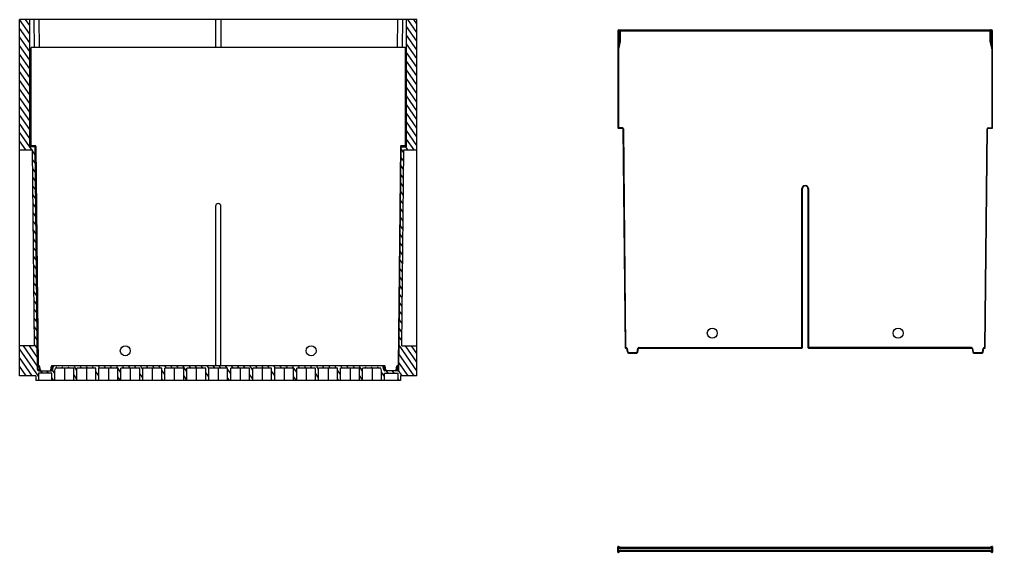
# Model space of a CAD drawing. Header units: millimetres. Extents: x 755 to 4153, y -2461 to -370.
# Drawn here: x 823 to 1802, y -2461 to -1925 of the extents above; entities that cross this region are included whole.
import ezdxf

# ---------------------------------------------------------------- set-up
doc = ezdxf.new("R2010")
doc.units = ezdxf.units.MM
doc.layers.add('02___PRT_ALL_AXES', color=7, linetype='Continuous')

msp = doc.modelspace()

# ---------------------------------------------------------------- hatches: boundary and pattern name
at = {"linetype": 'Continuous'}
h = msp.add_hatch(dxfattribs=at)
h.set_pattern_fill('DEFAULT__2', color=2, scale=5, angle=125, style=0, pattern_type=0)
h.set_pattern_definition([(125, (1516.0717, -2278.5494), (-4.09576, -2.867882), [])])
edge = h.paths.add_edge_path()
edge.add_line((1186.94, -2275.96), (1168.44, -2275.96))
edge.add_line((1168.44, -2288.46), (1168.44, -2275.96))
edge.add_line((1168.44, -2288.46), (1165.33, -2288.46))
edge.add_line((1165.33, -2288.46), (1165.33, -2275.96))
edge.add_line((1165.33, -2275.96), (1146.33, -2275.96))
edge.add_line((1146.33, -2288.46), (1146.33, -2275.96))
edge.add_line((1146.33, -2288.46), (1143.21, -2288.46))
edge.add_line((1143.21, -2288.46), (1143.21, -2275.96))
edge.add_line((1143.21, -2275.96), (1124.21, -2275.96))
edge.add_line((1124.21, -2288.46), (1124.21, -2275.96))
edge.add_line((1124.21, -2288.46), (1121.1, -2288.46))
edge.add_line((1121.1, -2288.46), (1121.1, -2275.96))
edge.add_line((1121.1, -2275.96), (1102.1, -2275.96))
edge.add_line((1102.1, -2288.46), (1102.1, -2275.96))
edge.add_line((1102.1, -2288.46), (1098.99, -2288.46))
edge.add_line((1098.99, -2288.46), (1098.99, -2275.96))
edge.add_line((1098.99, -2275.96), (1079.99, -2275.96))
edge.add_line((1079.99, -2288.46), (1079.99, -2275.96))
edge.add_line((1079.99, -2288.46), (1076.88, -2288.46))
edge.add_line((1076.88, -2288.46), (1076.88, -2275.96))
edge.add_line((1076.88, -2275.96), (1057.88, -2275.96))
edge.add_line((1057.88, -2288.46), (1057.88, -2275.96))
edge.add_line((1057.88, -2288.46), (1054.77, -2288.46))
edge.add_line((1054.77, -2288.46), (1054.77, -2275.96))
edge.add_line((1054.77, -2275.96), (1035.77, -2275.96))
edge.add_line((1035.77, -2288.46), (1035.77, -2275.96))
edge.add_line((1035.77, -2288.46), (1032.66, -2288.46))
edge.add_line((1032.66, -2288.46), (1032.66, -2275.96))
edge.add_line((1032.66, -2275.96), (1013.66, -2275.96))
edge.add_line((1013.66, -2288.46), (1013.66, -2275.96))
edge.add_line((1013.66, -2288.46), (1010.55, -2288.46))
edge.add_line((1010.55, -2288.46), (1010.55, -2275.96))
edge.add_line((1010.55, -2275.96), (991.55, -2275.96))
edge.add_line((991.55, -2288.46), (991.55, -2275.96))
edge.add_line((991.55, -2288.46), (988.44, -2288.46))
edge.add_line((988.44, -2288.46), (988.44, -2275.96))
edge.add_line((988.44, -2275.96), (969.44, -2275.96))
edge.add_line((969.44, -2288.46), (969.44, -2275.96))
edge.add_line((969.44, -2288.46), (966.33, -2288.46))
edge.add_line((966.33, -2288.46), (966.33, -2275.96))
edge.add_line((966.33, -2275.96), (947.33, -2275.96))
edge.add_line((947.33, -2288.46), (947.33, -2275.96))
edge.add_line((947.33, -2288.46), (944.21, -2288.46))
edge.add_line((944.21, -2288.46), (944.21, -2275.96))
edge.add_line((944.21, -2275.96), (925.21, -2275.96))
edge.add_line((925.21, -2288.46), (925.21, -2275.96))
edge.add_line((925.21, -2288.46), (922.1, -2288.46))
edge.add_line((922.1, -2288.46), (922.1, -2275.96))
edge.add_line((922.1, -2275.96), (903.1, -2275.96))
edge.add_line((903.1, -2288.46), (903.1, -2275.96))
edge.add_line((903.1, -2288.46), (899.99, -2288.46))
edge.add_line((899.99, -2288.46), (899.99, -2275.96))
edge.add_line((899.99, -2275.96), (880.99, -2275.96))
edge.add_line((880.99, -2288.46), (880.99, -2275.96))
edge.add_line((880.99, -2288.46), (877.88, -2288.46))
edge.add_line((877.88, -2288.46), (877.88, -2275.96))
edge.add_line((877.88, -2275.96), (859.38, -2275.96))
edge.add_line((858.88, -2278.54), (859.38, -2275.96))
edge.add_line((858.88, -2288.46), (858.88, -2278.54))
edge.add_line((858.88, -2288.46), (855.77, -2288.46))
edge.add_line((855.77, -2288.46), (855.77, -2280.96))
edge.add_line((855.77, -2280.96), (842.28, -2280.96))
edge.add_line((842.28, -2280.96), (842.28, -2288.46))
edge.add_line((842.28, -2288.46), (839.67, -2288.46))
edge.add_line((839.59, -2283.46), (839.67, -2288.46))
edge.add_line((839.59, -2283.46), (823.16, -2283.46))
edge.add_line((823.16, -2283.46), (823.16, -2253.46))
edge.add_line((838.42, -2253.46), (823.16, -2253.46))
edge.add_line((838.42, -2253.46), (836.31, -2056.46))
edge.add_line((823.16, -2056.46), (836.31, -2056.46))
edge.add_line((823.16, -2056.46), (823.16, -1925.46))
edge.add_line((833.66, -1925.46), (823.16, -1925.46))
edge.add_line((833.66, -2053.46), (833.66, -1925.46))
edge.add_line((839.03, -2053.46), (833.66, -2053.46))
edge.add_line((841.42, -2277.23), (839.03, -2053.46))
edge.add_arc((842.67, -2277.21), 1.25, 180.6128, 270)
edge.add_line((842.67, -2278.46), (855.43, -2278.46))
edge.add_arc((855.43, -2277.21), 1.25, 270, 349)
edge.add_line((856.66, -2277.45), (857.24, -2274.47))
edge.add_arc((858.46, -2274.71), 1.25, 90, 169)
edge.add_line((1187.85, -2273.46), (858.46, -2273.46))
edge.add_arc((1187.85, -2274.71), 1.25, 11, 90)
edge.add_line((1189.66, -2277.45), (1189.08, -2274.47))
edge.add_arc((1190.89, -2277.21), 1.25, 191, 270)
edge.add_line((1203.65, -2278.46), (1190.89, -2278.46))
edge.add_arc((1203.65, -2277.21), 1.25, 270, 359.3872)
edge.add_line((1204.9, -2277.23), (1207.29, -2053.46))
edge.add_line((1207.29, -2053.46), (1212.66, -2053.46))
edge.add_line((1212.66, -2053.46), (1212.66, -1925.46))
edge.add_line((1223.16, -1925.46), (1212.66, -1925.46))
edge.add_line((1223.16, -2056.46), (1223.16, -1925.46))
edge.add_line((1210.01, -2056.46), (1223.16, -2056.46))
edge.add_line((1207.9, -2253.46), (1210.01, -2056.46))
edge.add_line((1207.9, -2253.46), (1223.16, -2253.46))
edge.add_line((1223.16, -2283.46), (1223.16, -2253.46))
edge.add_line((1223.16, -2283.46), (1206.72, -2283.46))
edge.add_line((1206.72, -2283.46), (1206.65, -2288.46))
edge.add_line((1206.65, -2288.46), (1204.04, -2288.46))
edge.add_line((1204.04, -2280.96), (1204.04, -2288.46))
edge.add_line((1190.55, -2280.96), (1204.04, -2280.96))
edge.add_line((1190.55, -2288.46), (1190.55, -2280.96))
edge.add_line((1190.55, -2288.46), (1187.44, -2288.46))
edge.add_line((1187.44, -2288.46), (1187.44, -2278.54))
edge.add_line((1187.44, -2278.54), (1186.94, -2275.96))

# ---------------------------------------------------------------- linework, layer by layer
at = {"color": 7, "linetype": 'Continuous'}
for p, q in [((823.16, -2283.46), (823.16, -1925.46)), ((1223.16, -1925.46), (823.16, -1925.46)), ((833.66, -2053.46), (833.66, -1925.46)), ((837.66, -1925.46), (837.96, -1953.46)), ((842.66, -1925.46), (842.96, -1953.46)), ((1020.46, -1925.46), (1020.53, -1953.46)), ((1025.86, -1925.46), (1025.79, -1953.46)), ((1203.66, -1925.46), (1203.36, -1953.46)), ((1208.66, -1925.46), (1208.36, -1953.46)), ((1212.66, -2053.46), (1212.66, -1925.46)), ((1223.16, -2283.46), (1223.16, -1925.46)), ((1425.32, -1936.75), (1425.32, -2034.25)), ((1425.32, -1936.75), (1802.32, -1936.75)), ((1426.07, -1936.75), (1426.07, -1946.18)), ((1426.32, -1935.75), (1801.32, -1935.75)), ((1427.58, -1946.18), (1427.58, -1936.75)), ((1428.09, -1946.18), (1428.09, -1935.75)), ((1799.54, -1935.75), (1799.54, -1946.18)), ((1800.05, -1936.75), (1800.05, -1946.18)), ((1801.56, -1946.18), (1801.56, -1936.75)), ((1802.32, -2034.25), (1802.32, -1936.75)), ((1428.09, -1946.18), (1425.32, -1946.18)), ((1425.82, -1956.99), (1427.95, -1947.43)), ((1426.07, -1953.45), (1427.44, -1947.32)), ((1426.07, -1947.32), (1426.07, -1953.45)), ((1426.07, -1947.32), (1427.44, -1947.32)), ((1427.95, -1947.43), (1427.44, -1947.32)), ((1799.54, -1946.18), (1802.32, -1946.18)), ((1799.68, -1947.43), (1800.19, -1947.32)), ((1799.68, -1947.43), (1801.82, -1956.99)), ((1800.19, -1947.32), (1801.56, -1947.32)), ((1800.19, -1947.32), (1801.56, -1953.45)), ((1801.56, -1953.45), (1801.56, -1947.32)), ((834.66, -1954.46), (834.66, -2051.96)), ((1210.66, -1953.46), (835.66, -1953.46)), ((1211.66, -2051.96), (1211.66, -1954.46)), ((1425.82, -1956.99), (1425.32, -1956.99)), ((1426.07, -1953.45), (1425.82, -1956.99)), ((1425.82, -1956.99), (1425.82, -2034.75)), ((1801.82, -1956.99), (1801.56, -1953.45)), ((1801.82, -1956.99), (1802.32, -1956.99)), ((1801.82, -2034.75), (1801.82, -1956.99)), ((833.66, -1975.46), (834.66, -1975.46)), ((1212.66, -1975.46), (1211.66, -1975.46)), ((1429.82, -2034.25), (1425.32, -2034.25)), ((1425.82, -2034.75), (1429.82, -2034.75)), ((1429.82, -2034.25), (1429.82, -2034.75)), ((1430.32, -2035.24), (1432.63, -2255.25)), ((1430.82, -2035.24), (1430.32, -2035.24)), ((1430.82, -2035.24), (1433.13, -2255.25)), ((1794.51, -2255.25), (1796.81, -2035.24)), ((1795.01, -2255.25), (1797.31, -2035.24)), ((1796.81, -2035.24), (1797.31, -2035.24)), ((1797.81, -2034.25), (1802.32, -2034.25)), ((1797.81, -2034.25), (1797.81, -2034.75)), ((1797.81, -2034.75), (1801.82, -2034.75)), ((839.03, -2053.46), (833.66, -2053.46)), ((839.16, -2052.46), (835.16, -2052.46)), ((841.42, -2277.23), (839.02, -2052.46)), ((839.66, -2052.96), (841.97, -2272.97)), ((1206.65, -2052.96), (1204.35, -2272.97)), ((1204.9, -2277.23), (1207.3, -2052.46)), ((1211.16, -2052.46), (1207.15, -2052.46)), ((1207.29, -2053.46), (1212.66, -2053.46)), ((823.16, -2056.46), (836.31, -2056.46)), ((838.42, -2253.46), (836.31, -2056.46)), ((1207.9, -2253.46), (1210.01, -2056.46)), ((1210.01, -2056.46), (1223.16, -2056.46)), ((1610.57, -2255.75), (1610.57, -2095.5)), ((1610.57, -2095.5), (1611.07, -2095.5)), ((1611.07, -2255.25), (1611.07, -2095.5)), ((1616.57, -2095.5), (1616.57, -2255.25)), ((1617.07, -2095.5), (1616.57, -2095.5)), ((1617.07, -2095.5), (1617.07, -2255.75)), ((1020.41, -2113.21), (1020.41, -2272.96)), ((1025.91, -2272.96), (1025.91, -2113.21)), ((838.42, -2253.46), (823.16, -2253.46)), ((1207.9, -2253.46), (1223.16, -2253.46)), ((1433.13, -2255.25), (1432.63, -2255.25)), ((1433.13, -2255.25), (1433.13, -2255.75)), ((1433.13, -2255.25), (1433.63, -2255.25)), ((1433.13, -2255.75), (1433.63, -2255.75)), ((1433.63, -2255.25), (1433.63, -2255.75)), ((1434.62, -2256.06), (1434.13, -2256.15)), ((1434.13, -2256.15), (1434.86, -2259.94)), ((1434.62, -2256.06), (1435.35, -2259.84)), ((1435.35, -2259.84), (1434.86, -2259.94)), ((1435.84, -2260.25), (1435.84, -2260.75)), ((1435.84, -2260.25), (1444.25, -2260.25)), ((1435.84, -2260.75), (1444.25, -2260.75)), ((1444.25, -2260.25), (1444.25, -2260.75)), ((1444.74, -2259.84), (1445.48, -2256.06)), ((1444.74, -2259.84), (1445.23, -2259.94)), ((1445.23, -2259.94), (1445.97, -2256.15)), ((1445.48, -2256.06), (1445.97, -2256.15)), ((1446.46, -2255.25), (1446.46, -2255.75)), ((1446.46, -2255.25), (1611.07, -2255.25)), ((1446.46, -2255.75), (1610.57, -2255.75)), ((1781.17, -2255.25), (1616.57, -2255.25)), ((1617.07, -2255.75), (1781.17, -2255.75)), ((1781.17, -2255.25), (1781.17, -2255.75)), ((1782.16, -2256.06), (1781.67, -2256.15)), ((1781.67, -2256.15), (1782.4, -2259.94)), ((1782.16, -2256.06), (1782.89, -2259.84)), ((1782.89, -2259.84), (1782.4, -2259.94)), ((1783.38, -2260.25), (1791.79, -2260.25)), ((1783.38, -2260.25), (1783.38, -2260.75)), ((1783.38, -2260.75), (1791.79, -2260.75)), ((1791.79, -2260.25), (1791.79, -2260.75)), ((1792.28, -2259.84), (1793.02, -2256.06)), ((1792.28, -2259.84), (1792.77, -2259.94)), ((1792.77, -2259.94), (1793.51, -2256.15)), ((1793.02, -2256.06), (1793.51, -2256.15)), ((1794, -2255.25), (1794.51, -2255.25)), ((1794, -2255.25), (1794, -2255.75)), ((1794, -2255.75), (1794.51, -2255.75)), ((1794.51, -2255.25), (1795.01, -2255.25)), ((1794.51, -2255.25), (1794.51, -2255.75)), ((842.28, -2280.96), (842.28, -2288.46)), ((855.77, -2280.96), (842.28, -2280.96)), ((842.47, -2273.46), (842.98, -2273.46)), ((842.64, -2274.47), (842.62, -2273.5)), ((842.64, -2274.47), (842.67, -2277.45)), ((842.64, -2274.47), (843.47, -2274.47)), ((842.67, -2278.46), (842.67, -2277.45)), ((842.67, -2277.45), (844.2, -2277.45)), ((842.67, -2278.46), (855.43, -2278.46)), ((844.2, -2277.65), (843.47, -2273.87)), ((854.57, -2277.65), (855.31, -2273.87)), ((854.57, -2277.45), (855.43, -2277.45)), ((855.31, -2274.47), (856.01, -2274.47)), ((856.01, -2274.47), (855.43, -2277.45)), ((855.43, -2278.46), (855.43, -2277.45)), ((855.77, -2288.46), (855.77, -2280.96)), ((1190.52, -2273.46), (855.8, -2273.46)), ((856.01, -2273.46), (856.01, -2274.47)), ((856.66, -2277.45), (857.24, -2274.47)), ((858.88, -2278.54), (859.38, -2275.96)), ((858.88, -2288.46), (858.88, -2278.54)), ((877.88, -2275.96), (859.38, -2275.96)), ((868.38, -2275.96), (868.38, -2288.46)), ((877.88, -2288.46), (877.88, -2275.96)), ((880.99, -2288.46), (880.99, -2275.96)), ((899.99, -2275.96), (880.99, -2275.96)), ((890.49, -2275.96), (890.49, -2288.46)), ((899.99, -2288.46), (899.99, -2275.96)), ((922.1, -2275.96), (903.1, -2275.96)), ((903.1, -2288.46), (903.1, -2275.96)), ((912.6, -2275.96), (912.6, -2288.46)), ((922.1, -2288.46), (922.1, -2275.96)), ((944.21, -2275.96), (925.21, -2275.96)), ((925.21, -2288.46), (925.21, -2275.96)), ((934.71, -2275.96), (934.71, -2288.46)), ((944.21, -2288.46), (944.21, -2275.96)), ((966.33, -2275.96), (947.33, -2275.96)), ((947.33, -2288.46), (947.33, -2275.96)), ((956.83, -2275.96), (956.83, -2288.46)), ((966.33, -2288.46), (966.33, -2275.96)), ((988.44, -2275.96), (969.44, -2275.96)), ((969.44, -2288.46), (969.44, -2275.96)), ((978.94, -2275.96), (978.94, -2288.46)), ((988.44, -2288.46), (988.44, -2275.96)), ((1010.55, -2275.96), (991.55, -2275.96)), ((991.55, -2288.46), (991.55, -2275.96)), ((1001.05, -2275.96), (1001.05, -2288.46)), ((1010.55, -2288.46), (1010.55, -2275.96)), ((1032.66, -2275.96), (1013.66, -2275.96)), ((1013.66, -2288.46), (1013.66, -2275.96)), ((1023.16, -2275.96), (1023.16, -2288.46)), ((1032.66, -2288.46), (1032.66, -2275.96)), ((1054.77, -2275.96), (1035.77, -2275.96)), ((1035.77, -2288.46), (1035.77, -2275.96)), ((1045.27, -2275.96), (1045.27, -2288.46)), ((1054.77, -2288.46), (1054.77, -2275.96)), ((1076.88, -2275.96), (1057.88, -2275.96)), ((1057.88, -2288.46), (1057.88, -2275.96)), ((1067.38, -2275.96), (1067.38, -2288.46)), ((1076.88, -2288.46), (1076.88, -2275.96)), ((1098.99, -2275.96), (1079.99, -2275.96)), ((1079.99, -2288.46), (1079.99, -2275.96)), ((1089.49, -2275.96), (1089.49, -2288.46)), ((1098.99, -2288.46), (1098.99, -2275.96)), ((1121.1, -2275.96), (1102.1, -2275.96)), ((1102.1, -2288.46), (1102.1, -2275.96)), ((1111.6, -2275.96), (1111.6, -2288.46)), ((1121.1, -2288.46), (1121.1, -2275.96)), ((1143.21, -2275.96), (1124.21, -2275.96)), ((1124.21, -2288.46), (1124.21, -2275.96)), ((1133.71, -2275.96), (1133.71, -2288.46)), ((1143.21, -2288.46), (1143.21, -2275.96)), ((1165.33, -2275.96), (1146.33, -2275.96)), ((1146.33, -2288.46), (1146.33, -2275.96)), ((1155.83, -2275.96), (1155.83, -2288.46)), ((1165.33, -2288.46), (1165.33, -2275.96)), ((1186.94, -2275.96), (1168.44, -2275.96)), ((1168.44, -2288.46), (1168.44, -2275.96)), ((1177.94, -2275.96), (1177.94, -2288.46)), ((1187.44, -2278.54), (1186.94, -2275.96)), ((1187.44, -2288.46), (1187.44, -2278.54)), ((1189.66, -2277.45), (1189.08, -2274.47)), ((1190.31, -2273.46), (1190.31, -2274.47)), ((1190.31, -2274.47), (1191.01, -2274.47)), ((1190.89, -2277.45), (1190.31, -2274.47)), ((1190.55, -2280.96), (1204.04, -2280.96)), ((1190.55, -2288.46), (1190.55, -2280.96)), ((1190.89, -2277.45), (1191.74, -2277.45)), ((1190.89, -2278.46), (1190.89, -2277.45)), ((1203.65, -2278.46), (1190.89, -2278.46)), ((1191.74, -2277.65), (1191.01, -2273.87)), ((1202.11, -2277.65), (1202.85, -2273.87)), ((1202.11, -2277.45), (1203.65, -2277.45)), ((1202.85, -2274.47), (1203.68, -2274.47)), ((1203.34, -2273.46), (1203.85, -2273.46)), ((1203.65, -2277.45), (1203.68, -2274.47)), ((1203.69, -2273.95), (1203.68, -2274.3)), ((1203.68, -2274.3), (1203.68, -2274.47)), ((1203.7, -2273.46), (1203.69, -2273.95)), ((1204.04, -2280.96), (1204.04, -2288.46)), ((839.59, -2283.46), (823.16, -2283.46)), ((839.59, -2283.46), (839.67, -2288.46)), ((1206.65, -2288.46), (839.67, -2288.46)), ((1206.72, -2283.46), (1206.65, -2288.46)), ((1223.16, -2283.46), (1206.72, -2283.46)), ((1425.32, -2460.71), (1425.32, -2455.47)), ((1425.32, -2455.47), (1426.07, -2456.13)), ((1427.58, -2455.95), (1426.07, -2455.04)), ((1426.32, -2459.82), (1426.32, -2456.36)), ((1427.07, -2456.8), (1426.32, -2456.36)), ((1427.07, -2456.8), (1427.58, -2455.95)), ((1428.09, -2457.09), (1428.09, -2456.09)), ((1799.54, -2456.09), (1428.09, -2456.09)), ((1799.54, -2457.09), (1428.09, -2457.09)), ((1799.54, -2457.09), (1799.54, -2456.09)), ((1801.56, -2455.04), (1800.05, -2455.95)), ((1800.57, -2456.8), (1800.05, -2455.95)), ((1801.32, -2456.36), (1800.57, -2456.8)), ((1801.32, -2456.36), (1801.32, -2459.82)), ((1801.51, -2456.19), (1802.32, -2455.47)), ((1802.32, -2455.47), (1802.32, -2460.71)), ((1426.15, -2459.97), (1425.32, -2460.71)), ((1427.58, -2460.23), (1426.07, -2461.13)), ((1427.07, -2459.37), (1426.32, -2459.82)), ((1427.58, -2460.23), (1427.07, -2459.37)), ((1428.09, -2460.09), (1428.09, -2459.09)), ((1799.54, -2459.09), (1428.09, -2459.09)), ((1799.54, -2460.09), (1428.09, -2460.09)), ((1799.54, -2460.09), (1799.54, -2459.09)), ((1800.05, -2460.23), (1800.57, -2459.37)), ((1801.56, -2461.13), (1800.05, -2460.23)), ((1801.32, -2459.82), (1800.57, -2459.37)), ((1802.32, -2460.71), (1801.48, -2459.97))]:
    msp.add_line(p, q, dxfattribs=at)
for centre in [(929.66, -2258.46), (1116.66, -2258.46)]:
    msp.add_circle(centre, 5, dxfattribs=at)
for centre, radius, start, end in [((1426.32, -1936.75), 1, 90, 180), ((1801.32, -1936.75), 1, 0, 90), ((1039.9, -1946.18), 386.17, 359.83077, 0.00028), ((1422.31, -1946.17), 5.78, 347.36308, 359.92465), ((1805.32, -1946.17), 5.78, 180.07535, 192.63692), ((2187.73, -1946.18), 386.17, 179.99972, 180.16923), ((835.66, -1954.46), 1, 90, 180), ((1210.66, -1954.46), 1, 0, 90), ((1425.82, -2034.25), 0.5, 180, 270), ((1429.82, -2035.25), 1, 0.6, 90), ((1429.82, -2035.25), 0.5, 0.6, 90), ((1797.81, -2035.25), 1, 90, 179.4), ((1797.81, -2035.25), 0.5, 90, 179.4), ((1801.82, -2034.25), 0.5, 270, 0), ((835.16, -2051.96), 0.5, 180, 270), ((839.16, -2052.96), 0.5, 0.6, 90), ((1207.15, -2052.96), 0.5, 90, 179.4), ((1211.16, -2051.96), 0.5, 270, 0), ((1613.82, -2095.5), 3.25, 0, 180), ((1613.82, -2095.5), 2.75, 0, 180), ((1023.16, -2113.21), 2.75, 0, 180), ((1433.13, -2255.25), 0.5, 180.6, 270), ((1433.63, -2256.25), 1, 11, 90), ((1433.63, -2256.25), 0.5, 11, 90), ((1435.84, -2259.75), 1, 191, 270), ((1435.84, -2259.75), 0.5, 191, 270), ((1444.25, -2259.75), 0.5, 270, 349), ((1444.25, -2259.75), 1, 270, 349), ((1446.46, -2256.25), 1, 90, 169), ((1446.46, -2256.25), 0.5, 90, 169), ((1610.57, -2255.25), 0.5, 270, 0), ((1617.07, -2255.25), 0.5, 180, 270), ((1781.17, -2256.25), 1, 11, 90), ((1781.17, -2256.25), 0.5, 11, 90), ((1783.38, -2259.75), 1, 191, 270), ((1783.38, -2259.75), 0.5, 191, 270), ((1791.79, -2259.75), 0.5, 270, 349), ((1791.79, -2259.75), 1, 270, 349), ((1794, -2256.25), 1, 90, 169), ((1794, -2256.25), 0.5, 90, 169), ((1794.51, -2255.25), 0.5, 270, 359.4), ((842.62, -2272.21), 1.25, 180.6128, 248.2508), ((842.67, -2277.21), 1.25, 180.6128, 270), ((842.47, -2272.96), 0.5, 180.6, 270), ((842.98, -2273.96), 0.5, 11, 90), ((845.19, -2277.46), 1, 191, 270), ((853.59, -2277.46), 1, 270, 349), ((855.8, -2273.96), 0.5, 90, 169), ((855.43, -2277.21), 1.25, 270, 349), ((858.46, -2274.71), 1.25, 90, 169), ((1019.91, -2272.96), 0.5, 270, 0), ((1026.41, -2272.96), 0.5, 180, 270), ((1187.85, -2274.71), 1.25, 11, 90), ((1190.89, -2277.21), 1.25, 191, 270), ((1188.93, -2282.39), 8.04, 80.10531, 81.92646), ((1190.52, -2273.96), 0.5, 11, 90), ((1189.7, -2271.13), 6.43, 279.35193, 280.60735), ((1192.73, -2277.46), 1, 191, 270), ((1201.13, -2277.46), 1, 270, 349), ((1203.34, -2273.96), 0.5, 90, 169), ((1203.65, -2277.21), 1.25, 270, 359.3872), ((1203.85, -2272.96), 0.5, 270, 359.4), ((1203.7, -2272.21), 1.25, 291.73756, 359.3871), ((1204.13, -2159.74), 112.5, 270.14391, 270.29312), ((1425.82, -2455.47), 0.5, 59.03624, 180), ((1428.09, -2455.09), 2, 239.03624, 270), ((1428.09, -2455.09), 1, 239.03624, 270), ((1799.54, -2455.09), 1, 270, 300.96376), ((1799.54, -2455.09), 2, 270, 300.96376), ((1866.23, -2529.68), 97.93, 131.3729, 131.52058), ((1801.82, -2455.47), 0.5, 0, 120.96376), ((1425.82, -2460.71), 0.5, 180, 300.96376), ((1361.08, -2386.12), 98.43, 311.38091, 311.51118), ((1428.09, -2461.09), 2, 90, 120.96376), ((1428.09, -2461.09), 1, 90, 120.96376), ((1799.54, -2461.09), 2, 59.03624, 90), ((1799.54, -2461.09), 1, 59.03624, 90), ((1866.45, -2386.23), 98.28, 228.48885, 228.61931), ((1801.82, -2460.71), 0.5, 239.03624, 0)]:
    msp.add_arc(centre, radius, start, end, dxfattribs=at)
for points, knots in [([(1426.07, -1936.75), (1426.07, -1936.5), (1426.1, -1936.17), (1426.2, -1935.84), (1426.28, -1935.75), (1426.32, -1935.75)], [0, 0, 0, 0, 0.715086, 0.903648, 1, 1, 1, 1]), ([(1427.07, -1935.75), (1427.14, -1935.75), (1427.3, -1935.82), (1427.45, -1936.06), (1427.56, -1936.38), (1427.58, -1936.62), (1427.58, -1936.75)], [0, 0, 0, 0, 0.174107, 0.399762, 0.682716, 1, 1, 1, 1]), ([(1800.57, -1935.75), (1800.5, -1935.75), (1800.34, -1935.82), (1800.18, -1936.06), (1800.08, -1936.38), (1800.05, -1936.62), (1800.05, -1936.75)], [0, 0, 0, 0, 0.174107, 0.399762, 0.682716, 1, 1, 1, 1]), ([(1801.32, -1935.75), (1801.35, -1935.75), (1801.43, -1935.84), (1801.53, -1936.17), (1801.56, -1936.5), (1801.56, -1936.75)], [0, 0, 0, 0, 0.096232, 0.284699, 1, 1, 1, 1]), ([(1426.07, -1947.32), (1425.99, -1947.33), (1425.82, -1947.33), (1425.62, -1947.32), (1425.47, -1947.31), (1425.39, -1947.3), (1425.35, -1947.29), (1425.32, -1947.27), (1425.32, -1947.26)], [0, 0, 0, 0, 0.32702, 0.655718, 0.792657, 0.899071, 0.968126, 1, 1, 1, 1]), ([(1801.56, -1947.32), (1801.64, -1947.33), (1801.81, -1947.33), (1802.02, -1947.32), (1802.16, -1947.31), (1802.24, -1947.3), (1802.29, -1947.29), (1802.32, -1947.27), (1802.32, -1947.26)], [0, 0, 0, 0, 0.32702, 0.655718, 0.792657, 0.899071, 0.968126, 1, 1, 1, 1]), ([(1426.07, -1953.45), (1425.99, -1953.46), (1425.82, -1953.46), (1425.62, -1953.46), (1425.47, -1953.44), (1425.39, -1953.43), (1425.35, -1953.42), (1425.32, -1953.4), (1425.32, -1953.39)], [0, 0, 0, 0, 0.32702, 0.655719, 0.792657, 0.899072, 0.968126, 1, 1, 1, 1]), ([(1801.56, -1953.45), (1801.64, -1953.46), (1801.81, -1953.46), (1802.02, -1953.46), (1802.16, -1953.44), (1802.24, -1953.43), (1802.29, -1953.42), (1802.32, -1953.4), (1802.32, -1953.39)], [0, 0, 0, 0, 0.32702, 0.655718, 0.792657, 0.899071, 0.968126, 1, 1, 1, 1]), ([(841.37, -2272.23), (841.37, -2272.24), (841.44, -2272.21), (841.51, -2272.24), (841.7, -2272.23), (841.83, -2272.23), (841.91, -2272.23)], [0, 0, 0, 0, 0.06371, 0.253554, 0.566998, 1, 1, 1, 1]), ([(841.39, -2274.25), (841.39, -2274.29), (841.54, -2274.37), (841.79, -2274.42), (842.19, -2274.47), (842.48, -2274.48), (842.64, -2274.47)], [0, 0, 0, 0, 0.101399, 0.317699, 0.632425, 1, 1, 1, 1]), ([(841.42, -2277.23), (841.42, -2277.27), (841.58, -2277.35), (841.82, -2277.4), (842.22, -2277.45), (842.51, -2277.45), (842.67, -2277.45)], [0, 0, 0, 0, 0.101329, 0.317613, 0.632392, 1, 1, 1, 1]), ([(855.43, -2277.45), (855.63, -2277.49), (855.98, -2277.54), (856.33, -2277.55), (856.48, -2277.53)], [0, 0, 0, 0, 0.575631, 1, 1, 1, 1]), ([(856.01, -2274.47), (856.25, -2274.43), (856.59, -2274.39), (856.98, -2274.38), (857.13, -2274.39), (857.19, -2274.41)], [0, 0, 0, 0, 0.61997, 0.853701, 1, 1, 1, 1]), ([(1189.1, -2274.43), (1189.13, -2274.41), (1189.25, -2274.39), (1189.57, -2274.37), (1189.85, -2274.41), (1190.05, -2274.43)], [0, 0, 0, 0, 0.126413, 0.347241, 1, 1, 1, 1]), ([(1189.66, -2277.45), (1189.67, -2277.49), (1189.8, -2277.54), (1190.15, -2277.55), (1190.5, -2277.52), (1190.75, -2277.48)], [0, 0, 0, 0, 0.101331, 0.312395, 1, 1, 1, 1]), ([(1204.9, -2277.23), (1204.9, -2277.27), (1204.74, -2277.35), (1204.5, -2277.4), (1204.1, -2277.45), (1203.81, -2277.45), (1203.65, -2277.45)], [0, 0, 0, 0, 0.10133, 0.317616, 0.632394, 1, 1, 1, 1]), ([(1203.68, -2274.47), (1203.89, -2274.48), (1204.25, -2274.46), (1204.61, -2274.41), (1204.76, -2274.37)], [0, 0, 0, 0, 0.573426, 1, 1, 1, 1]), ([(1426.32, -2456.36), (1426.24, -2455.96), (1426.23, -2455.92), (1426.07, -2455), (1426.07, -2455.04)], [0, 0, 0, 0, 0.900514, 1, 1, 1, 1]), ([(1801.56, -2455.04), (1801.54, -2455.08), (1801.54, -2455.24), (1801.46, -2455.52), (1801.4, -2455.92), (1801.35, -2456.21), (1801.32, -2456.36)], [0, 0, 0, 0, 0.0994, 0.344077, 0.658687, 1, 1, 1, 1]), ([(1426.07, -2461.13), (1426.06, -2461.17), (1426.14, -2460.84), (1426.15, -2460.7), (1426.24, -2460.24), (1426.29, -2459.97), (1426.32, -2459.82)], [0, 0, 0, 0, 0.099373, 0.344077, 0.658699, 1, 1, 1, 1]), ([(1801.32, -2459.82), (1801.39, -2460.22), (1801.4, -2460.26), (1801.57, -2461.18), (1801.56, -2461.13)], [0, 0, 0, 0, 0.900616, 1, 1, 1, 1])]:
    msp.add_open_spline(points, degree=3, knots=knots, dxfattribs=at)
for points in [[(1427.44, -1947.32), (1427.53, -1946.95), (1427.58, -1946.56), (1427.58, -1946.18)], [(1800.05, -1946.18), (1800.05, -1946.56), (1800.1, -1946.95), (1800.19, -1947.32)], [(1426.07, -2456.13), (1426.15, -2456.21), (1426.23, -2456.28), (1426.32, -2456.36)]]:
    msp.add_open_spline(points, degree=3, dxfattribs=at)
at = {"layer": '02___PRT_ALL_AXES', "color": 7, "linetype": 'Continuous'}
for centre in [(1520.32, -2240.75), (1707.32, -2240.75)]:
    msp.add_circle(centre, 5, dxfattribs=at)

doc.saveas('drawing.dxf')
